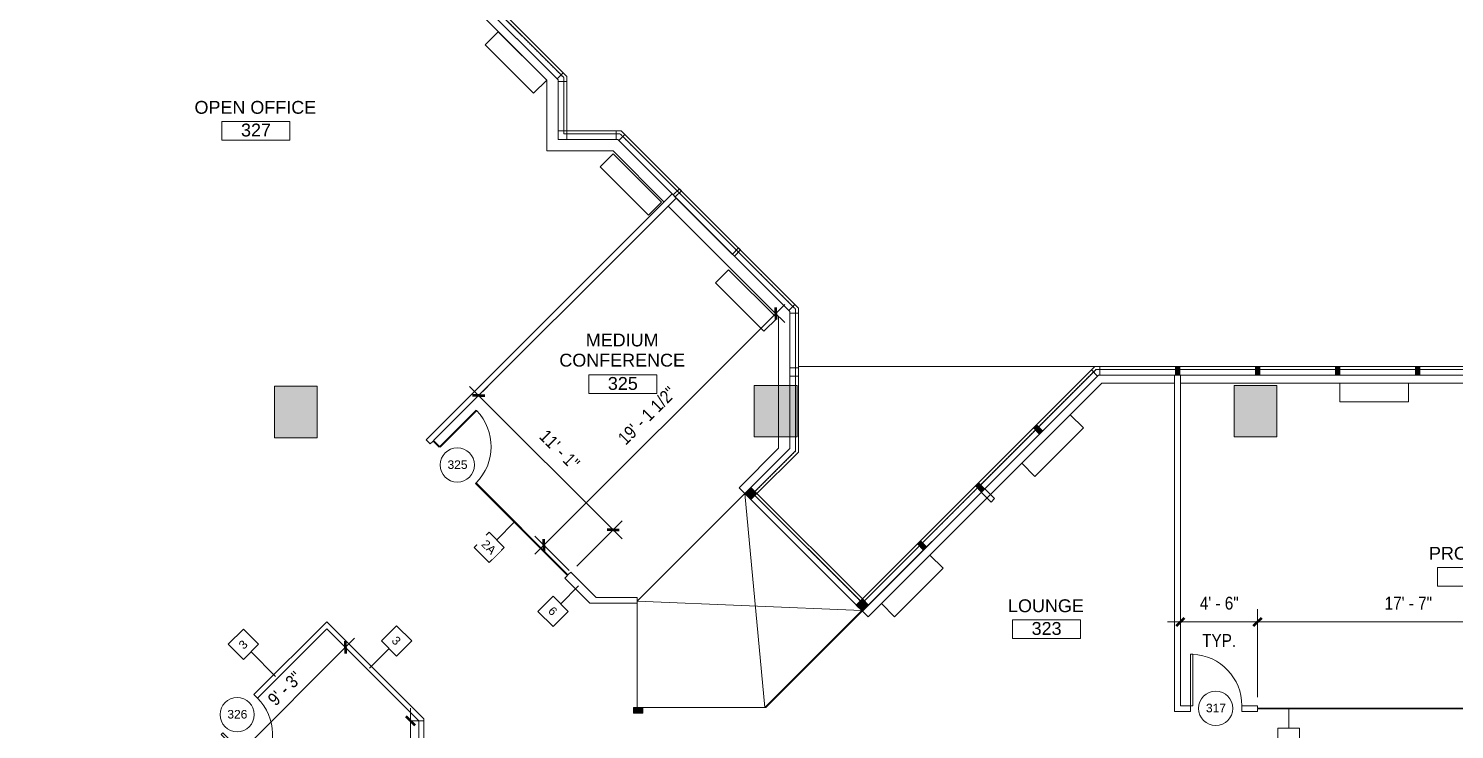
# Model space of a CAD drawing. Header units: inches. Extents: x 41 to 3077, y -701 to 1388.
# Drawn here: x 1170 to 2169, y 125 to 616 of the extents above; entities that cross this region are included whole.
import ezdxf

# ---------------------------------------------------------------- set-up
doc = ezdxf.new("R2010")
doc.units = ezdxf.units.IN
doc.header["$MEASUREMENT"] = 0
doc.linetypes.add('IMPORT-PHANTOM4', pattern=[0.625, 0.3125, -0.0625, 0.0625, -0.0625, 0.0625, -0.0625])
for name, color, linetype, lineweight in [('-7', 7, 'Continuous', 9), ('3rd Floor Revit Background_dwg', 8, 'Continuous', 9), ('A-ANNO-DIMS', 211, 'Continuous', 9), ('A-ANNO-DIMS-96', 211, 'Continuous', 9), ('A-Area', 7, 'IMPORT-PHANTOM4', 9), ('A-AREA-IDEN', 2, 'Continuous', 20), ('A-DOOR', 31, 'Continuous', 9), ('A-DOOR-IDEN', 31, 'Continuous', 20), ('A-FLOR', 192, 'Continuous', 9), ('A-WALL', 113, 'Continuous', 9), ('A-WALL-IDEN', 211, 'Continuous', 20), ('AWAEX', 7, 'Continuous', 9), ('I-WALL', 2, 'Continuous', 9), ('MHV', 7, 'Continuous', 9)]:
    doc.layers.add(name, color=color, linetype=linetype, lineweight=lineweight)
doc.styles.add('Arial', font='arial.ttf', dxfattribs={"height": 9})
doc.styles.add('Arial_4', font='arial.ttf', dxfattribs={"height": 6})
doc.styles.add('Arial_5', font='arial.ttf', dxfattribs={"width": 0.85, "height": 9})
doc.dimstyles.new('Linear_-_3_32__Arial__85_-_1_2__Tolerance', dxfattribs={"dimscale": 12, "dimtxt": 9.182335, "dimasz": 0.5, "dimexe": 0.75, "dimexo": 0.5, "dimgap": 0.5, "dimtad": 1, "dimdec": 1, "dimrnd": 0.5, "dimzin": 3, "dimdsep": 46, "dimlunit": 4, "dimtxsty": 'Arial_5', "dimblk1": 'OBLIQUE', "dimblk2": 'OBLIQUE', "dimsah": 1, "dimcen": 0.09, "dimdle": 0.75, "dimazin": 0, "dimtfac": 1, "dimtdec": 4, "dimtix": 1, "dimtmove": 0, "dimatfit": 3, "dimfxl": 1, "dimtvp": 1, "dimfrac": 2, "dimtolj": 1, "dimtzin": 0, "dimarcsym": 2})
doc.dimstyles.new('Linear_-_3_32__Arial__85_-_1_2__Tolerance_1', dxfattribs={"dimscale": 12, "dimtxt": 9.182335, "dimasz": 0.5, "dimexe": 0.75, "dimexo": 0.5, "dimgap": 0.5, "dimtad": 1, "dimdec": 1, "dimrnd": 0.5, "dimzin": 3, "dimdsep": 46, "dimlunit": 4, "dimtxsty": 'Arial_5', "dimblk1": 'OBLIQUE', "dimblk2": 'OBLIQUE', "dimsah": 1, "dimcen": 0.09, "dimdle": 0.75, "dimazin": 0, "dimtfac": 1, "dimtdec": 4, "dimtix": 1, "dimtmove": 2, "dimatfit": 3, "dimfxl": 1, "dimtvp": 1, "dimfrac": 2, "dimtolj": 1, "dimtzin": 0, "dimarcsym": 2})
doc.dimstyles.new('Linear_-_3_32__Arial__85_-_1__Tolerance_1', dxfattribs={"dimscale": 12, "dimtxt": 9.182335, "dimasz": 0.5, "dimexe": 0.75, "dimexo": 0.5, "dimgap": 0.5, "dimtad": 1, "dimdec": 0, "dimzin": 3, "dimdsep": 46, "dimlunit": 4, "dimtxsty": 'Arial_5', "dimblk1": 'OBLIQUE', "dimblk2": 'OBLIQUE', "dimsah": 1, "dimcen": 0.09, "dimdle": 0.75, "dimazin": 0, "dimtfac": 1, "dimtdec": 4, "dimtix": 1, "dimtmove": 0, "dimatfit": 3, "dimfxl": 1, "dimtvp": 1, "dimfrac": 2, "dimtolj": 1, "dimtzin": 0, "dimarcsym": 2})

# ---------------------------------------------------------------- blocks, each defined once
blk = doc.blocks.new('Single-Glass - No Frame - 36_ x 96_-2915979-3rd Floor New Construction - Partition Plan')
at = {"layer": 'A-DOOR', "color": 250, "lineweight": 20}
for p, q in [((17.5, -0.25), (17.5, -36.31)), ((18, -0.25), (17.5, -0.25)), ((18, -0.25), (18, -36.31)), ((18, -36.31), (17.5, -36.31))]:
    blk.add_line(p, q, dxfattribs=at)
at = {"layer": 'A-DOOR'}
blk.add_arc((18, -0.25), 36.07, 180, 269.20567, dxfattribs=at)
blk = doc.blocks.new('Single-Flush - 36_ x 96_-2611463-3rd Floor New Construction - Partition Plan')
at = {"layer": 'A-DOOR', "color": 250, "lineweight": 20}
for p, q in [((16.25, 1.75), (16.25, 37.77)), ((18, 37.77), (16.25, 37.77)), ((18, 1.75), (18, 37.77)), ((18, 1.75), (16.25, 1.75))]:
    blk.add_line(p, q, dxfattribs=at)
at = {"layer": 'A-DOOR'}
blk.add_arc((18, 1.75), 36.07, 92.78116, 180, dxfattribs=at)
blk = doc.blocks.new('Single-Flush - 36_ x 96_-1525938-3rd Floor New Construction - Partition Plan')
at = {"layer": 'A-DOOR', "color": 250, "lineweight": 20}
for p, q in [((16.25, -2), (16.25, -38.02)), ((18, -2), (16.25, -2)), ((18, -2), (18, -38.02)), ((18, -38.02), (16.25, -38.02))]:
    blk.add_line(p, q, dxfattribs=at)
at = {"layer": 'A-DOOR'}
blk.add_arc((18, -2), 36.07, 180, 267.21884, dxfattribs=at)
blk = doc.blocks.new('3rd Floor Revit Background_dwg__O81-2904038-3rd Floor New Construction - Partition Plan')
at = {"layer": '-7', "flags": 128}
blk.add_lwpolyline([(-0.167, 0.228), (0.123, 0.228), (0.123, -0.272), (0.04, -0.272), (-0.019, -0.331), (-0.373, 0.022)], close=True, dxfattribs=at)
blk = doc.blocks.new('3rd Floor Revit Background_dwg-1506769-3rd Floor New Construction - Partition Plan')
at = {"layer": 'AWAEX'}
for points in [[(793.75, 373.7), (790.75, 373.7), (790.75, 379.68), (793.75, 379.68)], [(849.75, 373.7), (846.75, 373.7), (846.75, 379.68), (849.75, 379.68)], [(905.75, 373.7), (902.75, 373.7), (902.75, 379.68), (905.75, 379.68)], [(961.75, 373.7), (958.75, 373.7), (958.75, 379.68), (961.75, 379.68)], [(189.68, 329.78), (189.68, 365.78), (159.68, 365.78), (159.68, 329.78)], [(525.68, 330.28), (525.68, 366.28), (495.68, 366.28), (495.68, 330.28)], [(861.68, 330.28), (861.68, 366.28), (831.68, 366.28), (831.68, 330.28)], [(695.41, 332.36), (697.53, 334.48), (693.3, 338.71), (691.17, 336.59)], [(493.34, 286.4), (497.58, 290.64), (493.34, 294.88), (489.09, 290.64)], [(654.77, 291.73), (650.54, 295.96), (652.66, 298.08), (656.89, 293.85)], [(614.14, 251.1), (609.91, 255.33), (612.03, 257.45), (616.26, 253.22), (615.7, 252.66)], [(571.4, 208.33), (575.64, 212.57), (571.4, 216.82), (567.16, 212.57)], [(411.16, 136.77), (411.16, 140.77), (417.66, 140.77), (417.66, 136.77)]]:
    blk.add_hatch(color=256, dxfattribs=at).paths.add_polyline_path(points, flags=0)
at = {"layer": 'A-Area', "flags": 128}
for points in [[(1884.9, 180.92), (1805.75, 260.07), (1767.28, 260.07), (1767.28, 298.53), (1688.13, 377.68), (735.1, 377.68), (571.4, 213.99), (494.75, 290.64), (524.68, 320.57), (524.68, 419.78), (401.76, 542.7), (362.39, 542.7), (362.39, 582.06), (243.34, 701.12), (204.04, 701.12), (204.04, 740.42), (84.92, 859.54), (45.55, 859.54), (45.55, 898.9), (-441.32, 1385.78), (-666.56, 1385.78), (-745.3, 1307.04), (-745.3, 1267.7), (-784.64, 1267.7), (-863.31, 1189.03), (-863.31, 289.89), (-745.28, 171.87), (-705.91, 171.87), (-705.91, 132.5), (-587.52, 14.1), (-548.15, 14.1), (-548.15, -25.26), (-39.5, -533.91), (-0.12, -533.91), (-0.12, -573.29), (115.81, -689.22), (514.38, -689.22), (542.18, -661.42), (569.98, -689.22), (1686.6, -689.22), (1766.06, -609.77), (1766.06, -570.38), (1805.44, -570.38), (1884.9, -490.93), (1884.9, 180.92)], [(-745.3, 1267.7), (-745.3, 1307.04), (-666.56, 1385.78), (-441.32, 1385.78), (45.55, 898.9), (45.55, 859.54), (84.92, 859.54), (204.04, 740.42), (204.04, 701.12), (243.34, 701.12), (362.39, 582.06), (362.39, 542.7), (401.76, 542.7), (524.68, 419.78), (524.68, 320.57), (494.75, 290.64), (571.4, 213.99), (735.1, 377.68), (1688.13, 377.68), (1767.28, 298.53), (1767.28, 260.07), (1805.75, 260.07), (1884.9, 180.92), (1884.9, -490.93), (1805.44, -570.38), (1766.06, -570.38), (1766.06, -609.77), (1686.6, -689.22), (569.98, -689.22), (542.18, -661.42), (514.38, -689.22), (231.68, -689.22)]]:
    blk.add_lwpolyline(points, dxfattribs=at)
at = {"layer": 'AWAEX'}
for p, q in [((245.22, 699.23), (360.51, 583.95)), ((362.39, 544.65), (362.39, 579.41)), ((399.11, 542.7), (364.35, 542.7)), ((403.64, 540.81), (522.8, 421.66)), ((400.1, 538.7), (438.25, 500.56)), ((519.97, 418.84), (524.21, 423.07)), ((1688.96, 379.68), (526.68, 379.68)), ((790.75, 373.7), (790.75, 379.68)), ((790.75, 379.68), (793.75, 379.68)), ((793.75, 379.68), (793.75, 373.7)), ((846.75, 373.7), (846.75, 379.68)), ((846.75, 379.68), (849.75, 379.68)), ((849.75, 379.68), (849.75, 373.7)), ((902.75, 373.7), (902.75, 379.68)), ((902.75, 379.68), (905.75, 379.68)), ((905.75, 379.68), (905.75, 373.7)), ((958.75, 373.7), (958.75, 379.68)), ((958.75, 379.68), (961.75, 379.68)), ((961.75, 379.68), (961.75, 373.7)), ((735.1, 377.68), (571.4, 213.99)), ((736.75, 373.68), (571.4, 208.33)), ((1686.16, 377.68), (735.1, 377.68)), ((790.09, 373.68), (736.75, 373.68)), ((793.75, 373.7), (790.75, 373.7)), ((1193.68, 373.68), (794.09, 373.68)), ((849.75, 373.7), (846.75, 373.7)), ((905.75, 373.7), (902.75, 373.7)), ((961.75, 373.7), (958.75, 373.7)), ((189.68, 365.78), (159.68, 365.78)), ((159.68, 365.78), (159.68, 329.78)), ((189.68, 329.78), (189.68, 365.78)), ((525.68, 366.28), (495.68, 366.28)), ((495.68, 366.28), (495.68, 330.28)), ((525.68, 330.28), (525.68, 366.28)), ((790.09, 367.93), (739.14, 367.93)), ((1193.68, 367.93), (794.09, 367.93)), ((861.68, 366.28), (831.68, 366.28)), ((831.68, 366.28), (831.68, 330.28)), ((861.68, 330.28), (861.68, 366.28)), ((159.68, 329.78), (189.68, 329.78)), ((495.68, 330.28), (525.68, 330.28)), ((693.3, 338.71), (691.17, 336.59)), ((691.17, 336.59), (695.41, 332.36)), ((697.53, 334.48), (693.3, 338.71)), ((695.41, 332.36), (697.53, 334.48)), ((831.68, 330.28), (861.68, 330.28)), ((861.68, 330.28), (831.68, 330.28)), ((493.34, 294.88), (489.09, 290.64)), ((489.09, 290.64), (493.34, 286.4)), ((497.58, 290.64), (493.34, 294.88)), ((493.34, 286.4), (497.58, 290.64)), ((650.54, 295.96), (652.66, 298.08)), ((654.77, 291.73), (650.54, 295.96)), ((652.66, 298.08), (656.89, 293.85)), ((656.89, 293.85), (654.77, 291.73)), ((609.91, 255.33), (612.03, 257.45)), ((614.14, 251.1), (609.91, 255.33)), ((612.03, 257.45), (616.26, 253.22)), ((615.7, 252.66), (614.14, 251.1)), ((616.26, 253.22), (615.7, 252.66)), ((413.66, 140.77), (413.66, 215.2)), ((571.4, 216.82), (567.16, 212.57)), ((567.16, 212.57), (571.4, 208.33)), ((575.64, 212.57), (571.4, 216.82)), ((571.4, 208.33), (575.64, 212.57)), ((575.35, 212.28), (574.93, 212.84)), ((411.16, 136.77), (411.16, 140.77)), ((411.16, 140.77), (417.66, 140.77)), ((417.66, 140.77), (417.66, 136.77)), ((417.66, 136.77), (411.16, 136.77))]:
    blk.add_line(p, q, dxfattribs=at)
at = {"layer": 'AWAEX', "flags": 128}
for points in [[(364.39, 582.89), (244.17, 703.12), (206.24, 703.12), (206.24, 741.05), (85.75, 861.54), (47.55, 861.54), (47.55, 899.73), (-440.49, 1387.78), (-667.39, 1387.78), (-747.3, 1307.87), (-747.3, 1269.7), (-785.47, 1269.7), (-865.32, 1189.85), (-865.32, 289.08), (-746.11, 169.87), (-707.91, 169.87), (-707.91, 131.67), (-588.35, 12.1), (-550.15, 12.1), (-550.15, -26.09), (-40.33, -535.91), (3.88, -535.91)], [(358.39, 580.41), (241.68, 697.12), (200.24, 697.12), (200.24, 738.56), (83.27, 855.54), (41.55, 855.54), (41.55, 893.32)], [(350.39, 530.7), (350.39, 580.28), (239.3, 691.37), (194.49, 691.37), (194.49, 736.18), (80.88, 849.79), (35.8, 849.79), (35.8, 887.57)], [(358.39, 544.7), (358.39, 580.41), (357.69, 581.12), (361.93, 585.36), (364.39, 582.9), (364.39, 579.41), (358.39, 579.41)], [(734.27, 379.68), (571.4, 216.82), (497.58, 290.64), (526.68, 319.74), (526.68, 420.61), (402.59, 544.7), (364.39, 544.7), (364.39, 582.89)], [(358.39, 538.7), (400.11, 538.7), (400.82, 537.99), (405.06, 542.23), (402.6, 544.7), (399.11, 544.7), (399.11, 538.7)], [(432.59, 494.9), (396.79, 530.7), (350.39, 530.7)], [(739.14, 367.93), (575.47, 204.27), (485.03, 294.71), (512.68, 322.36), (512.68, 414.81), (435.42, 492.07)], [(441.07, 497.73), (520.68, 418.12), (520.68, 322.23), (489.09, 290.64)], [(520.68, 417.13), (526.67, 417.13), (526.67, 420.61)], [(524.68, 417.13), (524.68, 320.57), (494.75, 290.64), (571.4, 213.99)], [(569.16, -691.22), (1687.43, -691.22), (1768.06, -610.6), (1768.06, -572.38), (1806.27, -572.38), (1886.9, -491.76), (1886.9, 181.74), (1806.57, 262.07), (1769.28, 262.07), (1769.28, 299.36), (1688.96, 379.68), (734.27, 379.68)], [(503.16, 140.77), (571.06, 208.67), (413.66, 215.2), (489.09, 290.64), (503.16, 140.77), (417.66, 140.77)]]:
    blk.add_lwpolyline(points, dxfattribs=at)
for points in [[(364.39, 544.7), (364.39, 538.7), (358.39, 538.7), (358.39, 544.7)], [(444.67, 502.74), (443.26, 504.15), (439.02, 499.91), (440.43, 498.49)], [(486.12, 461.29), (484.71, 462.7), (480.47, 458.46), (481.88, 457.04)], [(526.68, 378.78), (526.68, 372.78), (520.68, 372.78), (520.68, 378.78)], [(661.5, 284.64), (663.98, 287.12), (657.07, 294.03), (654.6, 291.55)]]:
    blk.add_lwpolyline(points, close=True, dxfattribs=at)
at = {"layer": 'MHV', "flags": 128}
for points in [[(307.26, 605.02), (341.2, 571.08), (350.39, 580.28), (316.45, 614.22)], [(430.86, 494.77), (396.92, 528.71), (387.73, 519.52), (421.67, 485.58)], [(511.66, 413.54), (477.72, 447.48), (468.53, 438.28), (502.47, 404.34)], [(953.87, 367.93), (905.87, 367.93), (905.87, 354.93), (953.87, 354.93)], [(717, 345.8), (683.06, 311.85), (692.25, 302.66), (726.19, 336.6)], [(618.72, 247.53), (584.78, 213.59), (593.98, 204.39), (627.92, 238.34)]]:
    blk.add_lwpolyline(points, close=True, dxfattribs=at)
at = {"xscale": 12, "yscale": 12, "zscale": 12}
blk.add_blockref('3rd Floor Revit Background_dwg__O81-2904038-3rd Floor New Construction - Partition Plan', (736.28, 376.96), dxfattribs=at)
blk = doc.blocks.new('FORM Room Tag - Name _ Number-61107-3rd Floor New Construction - Partition Plan')
at = {"layer": 'A-AREA-IDEN'}
for p, q in [((-0.244, -0.023), (-0.244, -0.159)), ((-0.244, -0.023), (0.252, -0.023)), ((0.252, -0.023), (0.252, -0.159)), ((-0.244, -0.159), (0.252, -0.159))]:
    blk.add_line(p, q, dxfattribs=at)
blk = doc.blocks.new('FORM Wall Tag - Default-61693-3rd Floor New Construction - Partition Plan')
at = {"layer": 'A-WALL-IDEN'}
for p, q in [((-0.078125, 0.078125), (0.078125, 0.078125)), ((-0.078125, -0.078125), (-0.078125, 0.078125)), ((0.078125, 0.078125), (0.078125, -0.078125)), ((0.078125, -0.078125), (-0.078125, -0.078125))]:
    blk.add_line(p, q, dxfattribs=at)
blk = doc.blocks.new('FORM Door Tag - Default-60822-3rd Floor New Construction - Partition Plan')
at = {"layer": 'A-DOOR-IDEN'}
blk.add_circle((-0.002, 0), 0.125, dxfattribs=at)
blk = doc.blocks.new('DIMBLOCK25-3rd Floor New Construction - Partition Plan')
at = {"layer": 'A-ANNO-DIMS-96'}
for p, q in [((1699.73, 423.15), (1524.7, 248.11)), ((1692.13, 418.03), (1699.73, 410.42)), ((1693.37, 416.79), (1692.13, 418.03)), ((1548.73, 236.81), (1524.7, 260.84)), ((1531.06, 254.48), (1548.73, 236.81))]:
    blk.add_line(p, q, dxfattribs=at)
at = {"layer": 'A-ANNO-DIMS-96', "lineweight": 50}
for p, q in [((1693.37, 416.79), (1693.37, 421.03)), ((1693.37, 416.79), (1693.37, 412.54)), ((1531.06, 254.48), (1531.06, 258.72)), ((1531.06, 254.48), (1531.06, 250.23))]:
    blk.add_line(p, q, dxfattribs=at)
at = {"layer": 'A-ANNO-DIMS-96', "color": 0, "insert": (1582.03, 330.46), "char_height": 9, "width": 60.0101, "attachment_point": 1, "rotation": 45, "line_spacing_factor": 0.941778, "style": 'Arial_5'}
blk.add_mtext('19\' - 1 1/2"', dxfattribs=at)
blk = doc.blocks.new('_Oblique')
at = {"color": 0, "linetype": 'ByBlock', "lineweight": -2}
blk.add_line((-0.5, -0.5), (0.5, 0.5), dxfattribs=at)
blk = doc.blocks.new('DIMBLOCK27-3rd Floor New Construction - Partition Plan')
at = {"layer": 'A-ANNO-DIMS-96'}
for p, q in [((1437.68, 140.39), (1437.68, 53.36)), ((1437.57, 131.39), (1446.68, 131.39)), ((1437.68, 131.39), (1437.57, 131.39)), ((1435.92, 62.36), (1446.68, 62.36)), ((1437.68, 62.36), (1435.92, 62.36))]:
    blk.add_line(p, q, dxfattribs=at)
at = {"layer": 'A-ANNO-DIMS-96', "lineweight": 50}
for p, q in [((1437.68, 131.39), (1434.68, 134.39)), ((1437.68, 131.39), (1440.68, 128.39)), ((1437.68, 62.36), (1434.68, 65.36)), ((1437.68, 62.36), (1440.68, 59.36))]:
    blk.add_line(p, q, dxfattribs=at)
at = {"layer": 'A-ANNO-DIMS-96', "color": 0, "insert": (1419.99, 83.53), "char_height": 9, "width": 32.0393, "attachment_point": 1, "rotation": 90, "line_spacing_factor": 0.941778, "style": 'Arial_5'}
blk.add_mtext('5\' - 9"', dxfattribs=at)
blk = doc.blocks.new('DIMBLOCK28-3rd Floor New Construction - Partition Plan')
at = {"layer": 'A-ANNO-DIMS-96'}
for p, q in [((1398.42, 189.27), (1307.36, 98.21)), ((1390.81, 184.15), (1398.42, 176.54)), ((1392.05, 182.91), (1390.81, 184.15)), ((1312.48, 105.82), (1320.09, 98.21)), ((1313.72, 104.58), (1312.48, 105.82))]:
    blk.add_line(p, q, dxfattribs=at)
at = {"layer": 'A-ANNO-DIMS-96', "lineweight": 50}
for p, q in [((1392.05, 182.91), (1392.05, 187.15)), ((1392.05, 182.91), (1392.05, 178.67)), ((1313.72, 104.58), (1313.72, 108.82)), ((1313.72, 104.58), (1313.72, 100.33))]:
    blk.add_line(p, q, dxfattribs=at)
at = {"layer": 'A-ANNO-DIMS-96', "color": 0, "insert": (1336.84, 147.67), "char_height": 9, "width": 32.0393, "attachment_point": 1, "rotation": 45, "line_spacing_factor": 0.941778, "style": 'Arial_5'}
blk.add_mtext('9\' - 3"', dxfattribs=at)
blk = doc.blocks.new('DIMBLOCK31-3rd Floor New Construction - Partition Plan')
at = {"layer": 'A-ANNO-DIMS-96'}
for p, q in [((1479.05, 365.76), (1585.89, 258.92)), ((1484.17, 358.15), (1491.78, 365.76)), ((1485.41, 359.4), (1484.17, 358.15)), ((1554.13, 239.89), (1585.89, 271.65)), ((1579.52, 265.29), (1554.13, 239.89))]:
    blk.add_line(p, q, dxfattribs=at)
at = {"layer": 'A-ANNO-DIMS-96', "lineweight": 50}
for p, q in [((1485.41, 359.4), (1481.17, 359.4)), ((1485.41, 359.4), (1489.66, 359.4)), ((1579.52, 265.29), (1575.28, 265.29)), ((1579.52, 265.29), (1583.76, 265.29))]:
    blk.add_line(p, q, dxfattribs=at)
at = {"layer": 'A-ANNO-DIMS-96', "color": 0, "insert": (1533.48, 336.33), "char_height": 9, "width": 38.9896, "attachment_point": 1, "rotation": 315, "line_spacing_factor": 0.941778, "style": 'Arial_5'}
blk.add_mtext('11\' - 1"', dxfattribs=at)
blk = doc.blocks.new('DIMBLOCK70-3rd Floor New Construction - Partition Plan')
at = {"layer": 'A-ANNO-DIMS-96'}
for p, q in [((2021.75, 200.68), (2250.39, 200.68)), ((2030.75, 148.04), (2030.75, 209.68)), ((2030.75, 200.68), (2030.75, 148.04)), ((2241.39, 148.04), (2241.39, 209.68)), ((2241.39, 200.68), (2241.39, 148.04))]:
    blk.add_line(p, q, dxfattribs=at)
at = {"layer": 'A-ANNO-DIMS-96', "lineweight": 50}
for p, q in [((2030.75, 200.68), (2027.75, 197.68)), ((2030.75, 200.68), (2033.75, 203.68)), ((2241.39, 200.68), (2238.39, 197.68)), ((2241.39, 200.68), (2244.39, 203.68))]:
    blk.add_line(p, q, dxfattribs=at)
at = {"layer": 'A-ANNO-DIMS-96', "color": 0, "insert": (2119.83, 218.36), "char_height": 9, "width": 38.9896, "attachment_point": 1, "line_spacing_factor": 0.941778, "style": 'Arial_5'}
blk.add_mtext('17\' - 7"', dxfattribs=at)
blk = doc.blocks.new('DIMBLOCK71-3rd Floor New Construction - Partition Plan')
at = {"layer": 'A-ANNO-DIMS-96'}
for p, q in [((1967.75, 200.68), (2039.75, 200.68)), ((1976.75, 198.92), (1976.75, 209.68)), ((1976.75, 200.68), (1976.75, 198.92)), ((2030.75, 148.04), (2030.75, 209.68)), ((2030.75, 200.68), (2030.75, 148.04))]:
    blk.add_line(p, q, dxfattribs=at)
at = {"layer": 'A-ANNO-DIMS-96', "lineweight": 50}
for p, q in [((1976.75, 200.68), (1973.75, 197.68)), ((1976.75, 200.68), (1979.75, 203.68)), ((2030.75, 200.68), (2027.75, 197.68)), ((2030.75, 200.68), (2033.75, 203.68))]:
    blk.add_line(p, q, dxfattribs=at)
at = {"layer": 'A-ANNO-DIMS-96', "color": 0, "char_height": 9, "attachment_point": 1, "line_spacing_factor": 0.941778, "style": 'Arial_5'}
for s, insert, width in [('4\' - 6"', (1990.4, 218.36), 32.0393), ('TYP.', (1992.03, 192.24), 28.1403)]:
    blk.add_mtext(s, dxfattribs=dict(at, insert=insert, width=width))

msp = doc.modelspace()

# ---------------------------------------------------------------- linework, layer by layer
at = {"layer": 'A-FLOR', "lineweight": 13}
for p, q in [((1541.06, 580.41), (1424.35, 697.12)), ((1541.06, 538.7), (1541.06, 580.41)), ((1582.77, 538.7), (1541.06, 538.7)), ((1620.91, 500.55), (1582.77, 538.7)), ((1703.35, 418.12), (1623.74, 497.72)), ((1703.35, 322.23), (1703.35, 418.12)), ((1919.42, 373.68), (1686.5, 140.77)), ((1972.75, 373.68), (1919.42, 373.68)), ((2376.35, 373.68), (1976.75, 373.68)), ((1596.32, 215.2), (1703.35, 322.23)), ((1596.32, 140.77), (1596.32, 215.2)), ((1686.5, 140.77), (1596.32, 140.77))]:
    msp.add_line(p, q, dxfattribs=at)
at = {"layer": 'A-WALL', "color": 250, "lineweight": 20}
for p, q in [((1620.91, 500.55), (1448.71, 328.35)), ((1623.74, 497.72), (1620.91, 500.55)), ((1453.83, 327.82), (1623.74, 497.72)), ((1972.75, 373.68), (1972.75, 138.04)), ((1976.75, 373.68), (1972.75, 373.68)), ((1976.75, 142.04), (1976.75, 373.68)), ((1448.71, 328.35), (1451.53, 325.52)), ((1451.53, 325.52), (1453.48, 327.46)), ((1547.59, 233.35), (1545.64, 231.41)), ((1545.64, 231.41), (1563.16, 213.89)), ((1549.89, 235.65), (1547.94, 233.71)), ((1567.65, 217.89), (1549.89, 235.65)), ((1563.16, 213.89), (1596.31, 213.89)), ((1596.31, 217.89), (1567.65, 217.89)), ((1596.31, 213.89), (1596.31, 217.89)), ((1983.75, 142.04), (1976.75, 142.04)), ((1983.75, 138.04), (1983.75, 142.04)), ((2030.75, 142.04), (2019.75, 142.04)), ((2019.75, 142.04), (2019.75, 138.04)), ((2030.75, 140.29), (2030.75, 142.04)), ((1972.75, 138.04), (1983.75, 138.04)), ((2019.75, 138.04), (2030.75, 138.04)), ((2030.75, 138.04), (2030.75, 139.79))]:
    msp.add_line(p, q, dxfattribs=at)
at = {"layer": 'A-WALL-IDEN'}
for p, q in [((1510.57, 270.73), (1498.06, 258.22)), ((1555.34, 225.95), (1542.83, 213.44)), ((1343.2, 162.55), (1325.97, 179.78)), ((1409, 168.43), (1422.65, 182.08)), ((2052.63, 140.04), (2052.63, 126.39))]:
    msp.add_line(p, q, dxfattribs=at)
at = {"layer": 'I-WALL', "color": 250, "lineweight": 20}
for p, q in [((1453.48, 327.46), (1457.72, 323.22)), ((1458.07, 323.57), (1453.83, 327.82)), ((1457.72, 323.22), (1458.07, 323.57)), ((1483.53, 298.12), (1483.18, 297.76)), ((1483.18, 297.76), (1547.59, 233.35)), ((1547.94, 233.71), (1483.53, 298.12)), ((1379.04, 200.87), (1327.94, 149.76)), ((1447.07, 132.84), (1379.04, 200.87)), ((1330.41, 147.29), (1379.04, 195.92)), ((1379.04, 195.92), (1443.57, 131.39)), ((1327.94, 149.76), (1330.41, 147.29)), ((2241.39, 140.29), (2030.75, 140.29)), ((1443.57, 131.39), (1443.57, 62.36)), ((1447.07, 62.36), (1447.07, 132.84)), ((2030.75, 139.79), (2241.39, 139.79))]:
    msp.add_line(p, q, dxfattribs=at)

# ---------------------------------------------------------------- block references
at = {"layer": '3rd Floor Revit Background_dwg', "color": 7}
msp.add_blockref('3rd Floor Revit Background_dwg-1506769-3rd Floor New Construction - Partition Plan', (1182.67, 0), dxfattribs=at)
at = {"layer": 'A-AREA-IDEN', "xscale": 95.99999999999994, "yscale": 95.99999999999994, "zscale": 95.99999999999994}
for p in [(1328.99, 553.55), (1585.86, 376.01), (2180.19, 241.14), (1882.61, 204.37)]:
    msp.add_blockref('FORM Room Tag - Name _ Number-61107-3rd Floor New Construction - Partition Plan', p, dxfattribs=at)
at = {"layer": 'A-DOOR', "lineweight": 13}
for name, p, rotation in [('Single-Glass - No Frame - 36_ x 96_-2915979-3rd Floor New Construction - Partition Plan', (1470.63, 310.67), 134.9999999999999), ('Single-Flush - 36_ x 96_-1525938-3rd Floor New Construction - Partition Plan', (2001.75, 140.04), 180), ('Single-Flush - 36_ x 96_-2611463-3rd Floor New Construction - Partition Plan', (1316.45, 135.79), 225)]:
    msp.add_blockref(name, p, dxfattribs=dict(at, rotation=rotation))
at = {"layer": 'A-DOOR-IDEN', "xscale": 95.99999999999994, "yscale": 95.99999999999994, "zscale": 95.99999999999994}
for p in [(1470.63, 310.67), (2001.75, 140.17), (1316.45, 135.79)]:
    msp.add_blockref('FORM Door Tag - Default-60822-3rd Floor New Construction - Partition Plan', p, dxfattribs=at)
at = {"layer": 'A-WALL-IDEN', "xscale": 95.99999999999994, "yscale": 95.99999999999994, "zscale": 95.99999999999994}
for p, rotation in [((1492.75, 252.91), 314.9999999999999), ((1537.53, 208.13), 315), ((1320.67, 185.08), 45.00000000000003), ((1427.96, 187.39), 314.9999999999998)]:
    msp.add_blockref('FORM Wall Tag - Default-61693-3rd Floor New Construction - Partition Plan', p, dxfattribs=dict(at, rotation=rotation))
msp.add_blockref('FORM Wall Tag - Default-61693-3rd Floor New Construction - Partition Plan', (2052.63, 118.89), dxfattribs=at)

# ---------------------------------------------------------------- texts
at = {"layer": 'A-AREA-IDEN', "lineweight": 9, "char_height": 9, "attachment_point": 2, "line_spacing_factor": 0.941778, "style": 'Arial'}
for s, insert, width in [('OPEN OFFICE', (1329, 565.73), 101.7022), ('327', (1329.46, 549.84), 25.1225), ('MEDIUM\\PCONFERENCE', (1585.87, 402.74), 104.8976), ('325', (1586.34, 372.3), 25.1225), ('PROJECT', (2180.2, 253.32), 69.9684), ('LOUNGE', (1882.62, 216.55), 63.3572), ('323', (1883.09, 200.65), 25.1225)]:
    msp.add_mtext(s, dxfattribs=dict(at, insert=insert, width=width))
at = {"layer": 'A-DOOR-IDEN', "lineweight": 9, "char_height": 6, "width": 16.7484, "attachment_point": 2, "line_spacing_factor": 0.941778, "style": 'Arial_4'}
for s, insert in [('325', (1470.58, 313.9)), ('317', (2001.71, 143.41)), ('326', (1316.4, 139.03))]:
    msp.add_mtext(s, dxfattribs=dict(at, insert=insert))

# ---------------------------------------------------------------- dimensions: what is measured, and where the dimension line sits
at = {"layer": 'A-ANNO-DIMS'}
for base, p1, p2, angle, override, picture, middle in [((1531.06, 254.48), (1696.37, 413.79), (1552.97, 232.57), 45, {"dimpost": '<>', "dimfxl": 231.09272}, 'DIMBLOCK25-3rd Floor New Construction - Partition Plan', (1604.68, 343.16)), ((1437.68, 62.36), (1443.57, 131.39), (1441.92, 62.36), 90, {"dimpost": '<>', "dimfxl": 69.046645}, 'DIMBLOCK27-3rd Floor New Construction - Partition Plan', (1427.08, 96.88))]:
    dim = msp.add_linear_dim(base=base, p1=p1, p2=p2, angle=angle, dimstyle='Linear_-_3_32__Arial__85_-_1_2__Tolerance', override=override, dxfattribs=at)
    dim.commit()
    dim.dimension.update_dxf_attribs({"geometry": picture, "text_midpoint": middle})
dim = msp.add_linear_dim(base=(2030.75, 200.68), p1=(1976.75, 204.92), p2=(2030.75, 142.04), text='<>\\XTYP.', dimstyle='Linear_-_3_32__Arial__85_-_1__Tolerance_1', override={"dimpost": '<>', "dimfxl": 82.882258}, dxfattribs=at)
dim.commit()
dim.dimension.update_dxf_attribs({"geometry": 'DIMBLOCK71-3rd Floor New Construction - Partition Plan', "text_midpoint": (2003.75, 200.68)})
dim = msp.add_linear_dim(base=(2241.39, 200.68), p1=(2030.75, 142.04), p2=(2241.39, 142.04), dimstyle='Linear_-_3_32__Arial__85_-_1__Tolerance_1', override={"dimpost": '<>', "dimfxl": 210.639212}, dxfattribs=at)
dim.commit()
dim.dimension.update_dxf_attribs({"geometry": 'DIMBLOCK70-3rd Floor New Construction - Partition Plan', "text_midpoint": (2136.07, 211.2)})

# ---------------------------------------------------------------- next in the draw order: texts
at = {"layer": 'A-WALL-IDEN', "lineweight": 9, "char_height": 6, "attachment_point": 2, "line_spacing_factor": 0.941778, "style": 'Arial_4', "bg_fill": 3, "box_fill_scale": 1.25, "bg_fill_color": 256, "bg_fill_true_color": 13158600, "bg_fill_transparency": 0}
for s, insert, width, rotation in [('2A', (1494.64, 255.24), 12.2674, 315), ('6', (1539.41, 210.47), 5.5828, 315), ('3', (1318.34, 186.96), 5.5828, 45), ('3', (1429.84, 189.72), 5.5828, 315)]:
    msp.add_mtext(s, dxfattribs=dict(at, insert=insert, width=width, rotation=rotation))

# ---------------------------------------------------------------- next in the draw order: dimensions: what is measured, and where the dimension line sits
at = {"layer": 'A-ANNO-DIMS'}
dim = msp.add_linear_dim(base=(1579.52, 265.29), p1=(1488.41, 362.4), p2=(1549.89, 235.65), angle=315, dimstyle='Linear_-_3_32__Arial__85_-_1_2__Tolerance', override={"dimpost": '<>', "dimfxl": 140.866705}, dxfattribs=at)
dim.commit()
dim.dimension.update_dxf_attribs({"geometry": 'DIMBLOCK31-3rd Floor New Construction - Partition Plan', "text_midpoint": (1539.91, 319.78)})
dim = msp.add_linear_dim(base=(1313.72, 104.58), p1=(1395.05, 179.91), p2=(1316.72, 101.58), angle=45, dimstyle='Linear_-_3_32__Arial__85_-_1_2__Tolerance_1', override={"dimpost": '<>', "dimfxl": 110.77724}, dxfattribs=at)
dim.commit()
dim.dimension.update_dxf_attribs({"geometry": 'DIMBLOCK28-3rd Floor New Construction - Partition Plan', "text_midpoint": (1352.41, 154.76), "dimtype": 160, "text_rotation": 45})

doc.saveas('drawing.dxf')
